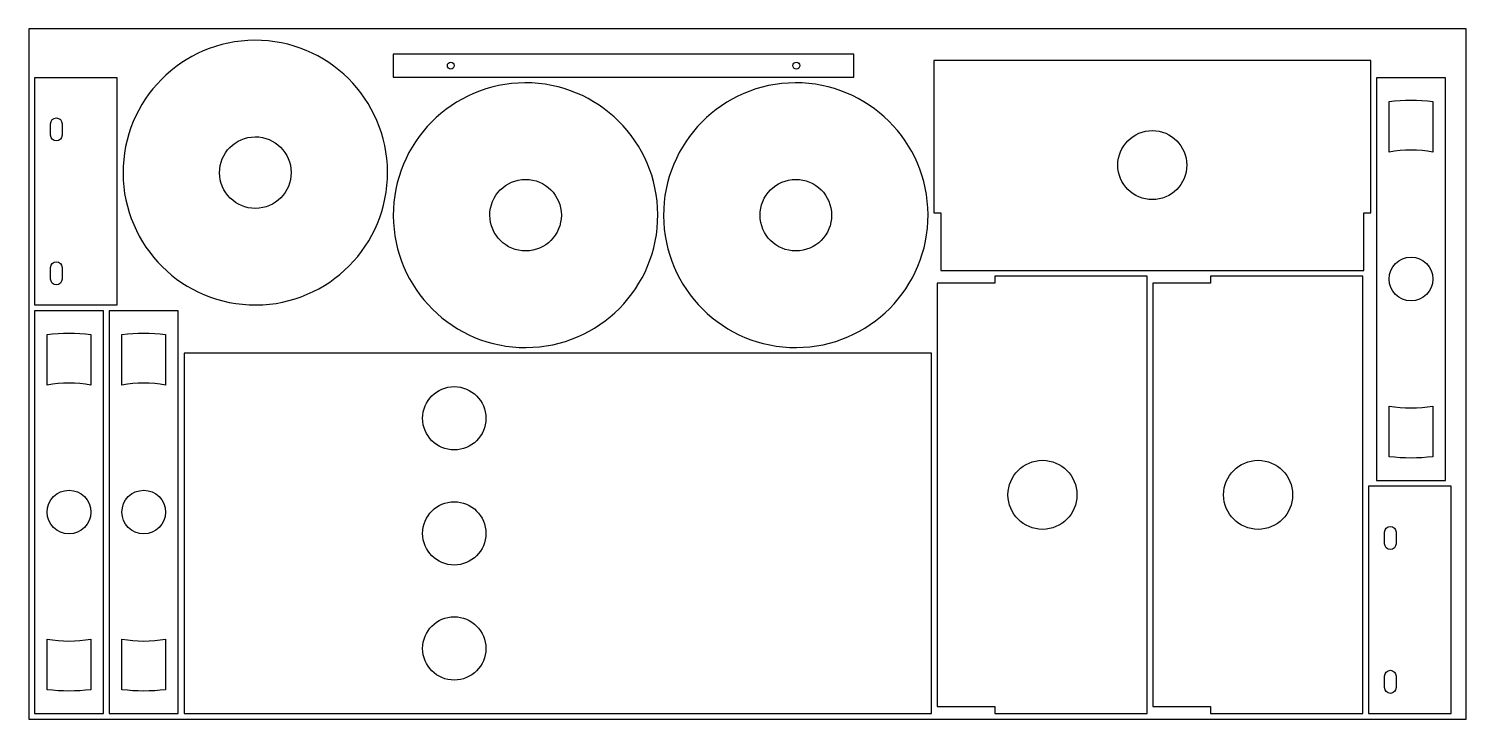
# Model space of a CAD drawing. Header units: metres. Extents: x 0 to 2500, y 0 to 1200.
import ezdxf

# ---------------------------------------------------------------- set-up
doc = ezdxf.new("R2010")
doc.units = ezdxf.units.M

msp = doc.modelspace()

# ---------------------------------------------------------------- linework, layer by layer
for points in [[(0, 0), (2500, 0), (2500, 1200), (0, 1200)], [(1435, 1156), (634, 1156), (634, 1116), (1435, 1116)], [(2334, 1145), (1574, 1145), (1574, 880), (1586, 880), (1586, 780), (2322, 780), (2322, 880), (2334, 880)], [(10, 720), (154, 720), (154, 1115), (10, 1115)], [(2344, 1115), (2344, 415), (2464, 415), (2464, 1115)], [(1945, 10), (1945, 770), (1680, 770), (1680, 758), (1580, 758), (1580, 22), (1680, 22), (1680, 10)], [(2320, 10), (2320, 770), (2055, 770), (2055, 758), (1955, 758), (1955, 22), (2055, 22), (2055, 10)], [(10, 710), (10, 10), (130, 10), (130, 710)], [(140, 710), (140, 10), (260, 10), (260, 710)], [(1570, 636), (270, 636), (270, 10), (1570, 10)], [(2330, 10), (2474, 10), (2474, 405), (2330, 405)]]:
    msp.add_lwpolyline(points, close=True)
for points in [[(393, 1180, 1), (395, 720, 1)], [(728, 1136, -1), (740, 1136, -1)], [(1329, 1136, -1), (1341, 1136, -1)], [(863, 1106, 1), (865, 646, 1)], [(1333, 1106, 1), (1335, 646, 1)], [(2442, 1073.7), (2442, 985.8, 0.085441), (2366, 985.8), (2366, 1073.7, -0.061323)], [(38, 1015), (38, 1035, -1), (58, 1035), (58, 1015, -1)], [(394.3, 887.8, -1), (393.8, 1012.2, -1)], [(1894, 963, -1), (2014, 963, -1)], [(864.3, 813.8, -1), (863.8, 938.2, -1)], [(1334.3, 813.8, -1), (1333.8, 938.2, -1)], [(2404, 803, -1), (2404, 727, -1)], [(38, 765), (38, 785, -1), (58, 785), (58, 765, -1)], [(108, 668.7), (108, 580.8, 0.085441), (32, 580.8), (32, 668.7, -0.061323)], [(238, 668.7), (238, 580.8, 0.085441), (162, 580.8), (162, 668.7, -0.061323)], [(685, 523, -1), (795, 523, -1)], [(2442, 456.3, -0.061323), (2366, 456.3), (2366, 544.2, 0.085441), (2442, 544.2)], [(1763, 450, -1), (1763, 330, -1)], [(2138, 450, -1), (2138, 330, -1)], [(70, 398, -1), (70, 322, -1)], [(200, 398, -1), (200, 322, -1)], [(685, 323, -1), (795, 323, -1)], [(2358, 305), (2358, 325, -1), (2378, 325), (2378, 305, -1)], [(685, 123, -1), (795, 123, -1)], [(108, 51.3, -0.061323), (32, 51.3), (32, 139.2, 0.085441), (108, 139.2)], [(238, 51.3, -0.061323), (162, 51.3), (162, 139.2, 0.085441), (238, 139.2)], [(2358, 55), (2358, 75, -1), (2378, 75), (2378, 55, -1)]]:
    msp.add_lwpolyline(points, format="xyb", close=True)

doc.saveas('drawing.dxf')
